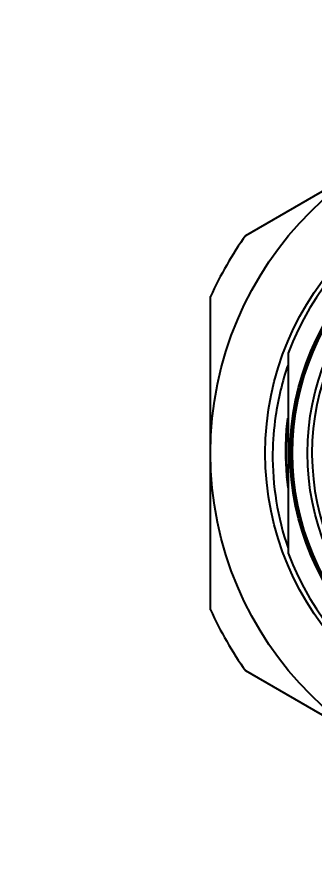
# Model space of a CAD drawing. Header units: millimetres. Extents: x 5828 to 6704, y 123 to 421.
# Drawn here: x 6341.301 to 6341.953, y 226.993 to 228.836 of the extents above; entities that cross this region are included whole.
import ezdxf

# ---------------------------------------------------------------- set-up
doc = ezdxf.new("R2010")
doc.units = ezdxf.units.MM
doc.layers.add('外形图', color=7, linetype='Continuous')
doc.layers.add('尺寸标注', color=7, linetype='Continuous')
doc.styles.add('微软雅黑', font='msyh.ttc', dxfattribs={"height": 1.5})
doc.dimstyles.new('尺寸标注_1_20比例', dxfattribs={"dimtxt": 1.5, "dimasz": 1.25, "dimexe": 0.5, "dimexo": 0.4, "dimgap": 0.5, "dimtad": 1, "dimdec": 1, "dimlfac": 20, "dimdsep": 46, "dimtxsty": '微软雅黑', "dimcen": 0.09, "dimadec": 0, "dimazin": 0, "dimtp": 0.01, "dimtm": 0.01, "dimtfac": 1, "dimtdec": 1, "dimtofl": 0, "dimtmove": 0, "dimatfit": 3, "dimfxl": 1, "dimtolj": 1, "dimarcsym": 0})

# ---------------------------------------------------------------- blocks, each defined once
blk = doc.blocks.new('*D1070')
at = {"layer": 'Defpoints', "color": 0}
for p in [(6340.876, 234.8693), (6346.4981, 225.3693), (6353.0302, 225.3693)]:
    blk.add_point(p, dxfattribs=at)
at = {"layer": '尺寸标注', "color": 0, "lineweight": -2}
for p, q in [((6341.276, 234.8693), (6353.5302, 234.8693)), ((6353.0302, 233.6193), (6353.0302, 226.6193)), ((6346.8981, 225.3693), (6353.5302, 225.3693))]:
    blk.add_line(p, q, dxfattribs=at)
at = {"layer": '尺寸标注', "color": 0}
for points in [[(6353.2385, 233.6193), (6352.8218, 233.6193), (6353.0302, 234.8693)], [(6352.8218, 226.6193), (6353.2385, 226.6193), (6353.0302, 225.3693)]]:
    blk.add_solid(points, dxfattribs=at)
at = {"layer": '尺寸标注', "color": 0, "insert": (6351.7564, 230.1193), "char_height": 1.5, "attachment_point": 5, "rotation": 90, "style": '微软雅黑'}
blk.add_mtext('\\A1;\\A1;{\\fAlibaba PuHuiTi 3.0 55 Regular|b0|i0|c134|p18;190}', dxfattribs=at)

msp = doc.modelspace()

# ---------------------------------------------------------------- linework, layer by layer
at = {"layer": '外形图', "linetype": 'ByBlock'}
for p, q in [((6341.8034, 228.3565), (6342.3987, 228.7002)), ((6341.726, 227.5352), (6341.726, 228.2226)), ((6341.896, 228.098), (6341.896, 227.6598)), ((6341.9485, 227.8789), (6341.9485, 227.8755)), ((6342.3987, 227.0575), (6341.8034, 227.4012))]:
    msp.add_line(p, q, dxfattribs=at)
for radius in [0.75, 0.63, 0.575, 0.5725, 0.57, 0.5375]:
    msp.add_circle((6342.476, 227.8789), radius, dxfattribs=at)
for centre, radius, start, end in [((6342.476, 227.8789), 0.62, 200.6935, 159.3065), ((6342.476, 227.8789), 0.5275, 0.3733, 180), ((6342.476, 227.8789), 0.825, 144.62, 155.38), ((6342.4748, 227.8719), 0.6126, 160.8763, 171.7386), ((6342.475, 227.8719), 0.6128, 171.7417, 179.3512), ((6342.4765, 227.8858), 0.5861, 173.1834, 177.8026), ((6342.476, 227.8789), 0.585, 172.5036, 187.4964), ((6342.4758, 227.8858), 0.5854, 177.8032, 180.6808), ((6342.4771, 227.8719), 0.6149, 179.3512, 199.0873), ((6342.4785, 227.8858), 0.5881, 180.6744, 182.1534), ((6342.476, 227.8789), 0.5275, 180.3696, 0), ((6342.4486, 227.8847), 0.5582, 182.1569, 183.3001), ((6342.5227, 227.8896), 0.6325, 183.3575, 185.3734), ((6342.6604, 227.9019), 0.7707, 185.3214, 185.5455), ((6342.476, 227.8789), 0.825, 204.62, 215.38)]:
    msp.add_arc(centre, radius, start, end, dxfattribs=at)
msp.add_open_spline([(6341.8961, 227.8032), (6341.895, 227.8112), (6341.8941, 227.8193), (6341.8933, 227.8274)], degree=3, dxfattribs=at)

# ---------------------------------------------------------------- dimensions: what is measured, and where the dimension line sits
at = {"layer": '尺寸标注'}
dim = msp.add_linear_dim(base=(6353.0302, 225.3693), p1=(6340.876, 234.8693), p2=(6346.4981, 225.3693), angle=90, text='\\A1;{\\fAlibaba PuHuiTi 3.0 55 Regular|b0|i0|c134|p18;<>}', dimstyle='尺寸标注_1_20比例', dxfattribs=at)
dim.commit()
dim.dimension.update_dxf_attribs({"geometry": '*D1070', "text_midpoint": (6351.7564, 230.1193)})

doc.saveas('drawing.dxf')
